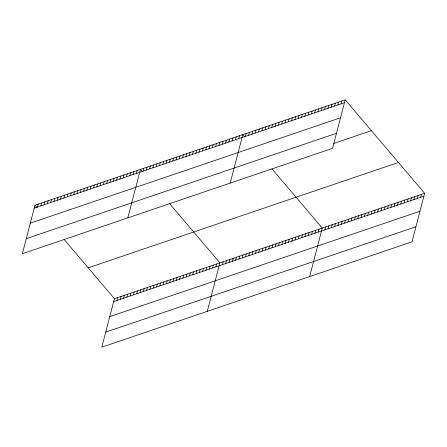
<?xml version="1.0" encoding="UTF-8"?>
<svg xmlns="http://www.w3.org/2000/svg" width="447" height="447" viewBox="0 0 447 447"><rect width="100%" height="100%" fill="white"/><g stroke="black" fill="none" stroke-linecap="round" stroke-linejoin="round"><path stroke-width="0.67" d="M34.983 205.207L22.35 253.7L332.568 148.32L345.201 99.832L34.983 205.207L37.168 207.777M37.52 206.995L38.274 204.089M40.817 205.871L41.571 202.972M44.113 204.754L44.868 201.848M47.41 203.636L48.164 200.731M50.707 202.513L51.461 199.613M54.003 201.396L54.758 198.49M57.294 200.273L58.054 197.373M60.591 199.155L61.351 196.25M63.887 198.038L64.647 195.132M67.184 196.915L67.944 194.015M70.481 195.797L71.235 192.892M73.777 194.68L74.532 191.774M77.074 193.557L77.828 190.657M80.371 192.439L81.125 189.534M83.667 191.316L84.422 188.416M86.964 190.198L87.718 187.293M90.26 189.081L91.015 186.175M93.552 187.958L94.311 185.058M96.848 186.84L97.608 183.935M100.145 185.717L100.905 182.817M103.441 184.6L104.201 181.694M106.738 183.482L107.492 180.577M110.035 182.359L110.789 179.459M113.331 181.242L114.086 178.336M116.628 180.124L117.382 177.219M119.925 179.001L120.679 176.101M123.221 177.884L123.975 174.978M126.512 176.761L127.272 173.861M129.809 175.643L130.569 172.738M133.105 174.526L133.865 171.62M136.402 173.402L137.162 170.503M127.825 217.873L140.453 169.379L142.202 171.436M143.001 171.162L143.755 168.256M146.303 170.039L147.063 167.139M64.105 239.475L114.432 298.68L101.799 347.168L412.017 241.793L424.65 193.3L345.201 99.832M149.605 168.921L150.365 166.016M116.969 300.462L117.723 297.557M152.908 167.798L153.667 164.893M120.265 299.345L121.02 296.439M156.21 166.675L156.97 163.77M123.562 298.222L124.316 295.322M159.512 165.552L160.272 162.652M126.859 297.104L127.613 294.199M162.814 164.435L163.574 161.529M130.155 295.981L130.91 293.081M166.116 163.311L166.876 160.406M133.452 294.864L134.206 291.958M169.419 162.188L170.178 159.283M136.748 293.746L137.503 290.841M172.721 161.065L173.481 158.165M140.04 292.623L140.799 289.723M176.023 159.948L176.783 157.042M143.336 291.505L144.096 288.6M179.325 158.825L180.085 155.919M146.633 290.388L147.393 287.482M182.627 157.702L183.387 154.796M149.929 289.265L150.689 286.365M185.93 156.579L186.69 153.679M153.226 288.147L153.98 285.242M189.232 155.455L189.992 152.556M156.523 287.024L157.277 284.124M192.534 154.338L193.294 151.432M159.819 285.907L160.574 283.001M195.842 153.215L196.596 150.309M163.116 284.789L163.87 281.884M199.144 152.092L199.898 149.192M166.413 283.666L167.167 280.766M202.446 150.969L203.201 148.069M169.709 282.549L170.463 279.643M205.749 149.851L206.503 146.946M173.006 281.431L173.76 278.526M209.051 148.728L209.805 145.823M176.297 280.308L177.057 277.403M212.353 147.605L213.107 144.699M179.593 279.191L180.353 276.285M215.655 146.482L216.409 143.582M182.89 278.068L183.65 275.168M218.957 145.364L219.712 142.459M186.187 276.95L186.941 274.045M222.26 144.241L223.014 141.336M189.483 275.833L190.238 272.927M225.562 143.118L226.316 140.213M192.78 274.709L193.534 271.81M228.864 141.995L229.618 139.095M196.077 273.592L196.831 270.686M232.166 140.878L232.921 137.972M199.373 272.469L200.127 269.569M235.468 139.755L236.223 136.849M202.67 271.351L203.424 268.446M238.771 138.631L239.525 135.726M205.966 270.234L206.721 267.328M230.199 183.097L242.827 134.608L245.012 137.179M209.257 269.111L210.017 266.211M245.375 136.391L246.129 133.485M212.554 267.993L213.314 265.088M248.677 135.268L249.432 132.362M215.851 266.876L216.611 263.97M251.979 134.145L252.734 131.239M207.274 311.341L219.907 262.853L169.581 203.648M255.282 133.022L256.036 130.122M222.45 264.63L223.209 261.73M258.584 131.899L259.338 128.999M225.752 263.512L226.512 260.607M261.886 130.781L262.64 127.876M229.054 262.389L229.814 259.483M265.188 129.658L265.943 126.752M232.356 261.266L233.116 258.36M268.491 128.535L269.245 125.635M235.658 260.143L236.418 257.243M271.793 127.412L272.547 124.512M238.961 259.025L239.721 256.12M275.095 126.294L275.849 123.389M242.263 257.902L243.023 254.997M278.397 125.171L279.151 122.266M245.565 256.779L246.325 253.874M281.699 124.048L282.454 121.143M248.867 255.656L249.627 252.756M285.002 122.925L285.762 120.025M252.169 254.539L252.929 251.633M288.304 121.807L289.064 118.902M255.472 253.415L256.232 250.51M291.606 120.684L292.366 117.779M258.774 252.292L259.534 249.387M294.908 119.561L295.668 116.656M262.076 251.169L262.836 248.269M298.21 118.438L298.97 115.538M265.378 250.052L266.138 247.146M301.513 117.321L302.273 114.415M268.686 248.929L269.44 246.023M304.815 116.198L305.575 113.292M271.988 247.806L272.743 244.9M308.117 115.075L308.877 112.169M275.291 246.683L276.045 243.783M311.419 113.951L312.179 111.052M278.593 245.559L279.347 242.66M314.722 112.828L315.481 109.928M281.895 244.442L282.649 241.536M318.024 111.711L318.784 108.805M285.197 243.319L285.951 240.413M321.326 110.588L322.086 107.682M288.499 242.196L289.254 239.296M324.628 109.465L325.388 106.565M291.802 241.073L292.556 238.173M327.93 108.342L328.69 105.442M295.104 239.955L295.858 237.05M331.233 107.224L331.992 104.319M298.406 238.832L299.16 235.927M334.54 106.101L335.295 103.196M301.708 237.709L302.463 234.804M337.843 104.978L338.597 102.078M305.01 236.586L305.765 233.686M341.145 103.855L341.899 100.955M308.313 235.468L309.067 232.563M311.615 234.345L312.369 231.44M314.917 233.222L315.671 230.317M318.219 232.099L318.974 229.199M309.648 276.564L322.276 228.076L271.955 168.871M324.824 229.859L325.578 226.953M328.126 228.735L328.88 225.83M331.428 227.612L332.182 224.712M334.73 226.489L335.485 223.589M338.033 225.372L338.787 222.466M341.335 224.249L342.089 221.343M344.637 223.126L345.391 220.226M347.939 222.003L348.694 219.103M351.241 220.885L351.996 217.98M354.544 219.762L355.304 216.856M357.846 218.639L358.606 215.739M361.148 217.516L361.908 214.616M364.45 216.398L365.21 213.493M367.752 215.275L368.512 212.37M371.055 214.152L371.815 211.247M374.357 213.029L375.117 210.129M377.659 211.912L378.419 209.006M380.961 210.788L381.721 207.883M384.264 209.665L385.023 206.76M387.566 208.542L388.326 205.642M390.868 207.425L391.628 204.519M394.17 206.302L394.93 203.396M397.472 205.179L398.232 202.273M400.775 204.055L401.535 201.156M404.077 202.932L404.837 200.032M407.385 201.815L408.139 198.909M410.687 200.692L411.441 197.786M413.989 199.569L414.743 196.669M417.291 198.446L418.046 195.546M420.593 197.328L421.348 194.423M34.223 208.112L344.447 102.737M30.307 223.154L340.525 117.779M26.267 238.653L336.49 133.279M333.775 143.465L371.418 130.675M88.21 267.831L398.433 162.457M114.432 298.68L424.65 193.3M113.672 301.58L423.896 196.205M109.755 316.627L419.973 211.247M105.715 332.127L415.939 226.746"/></g></svg>
